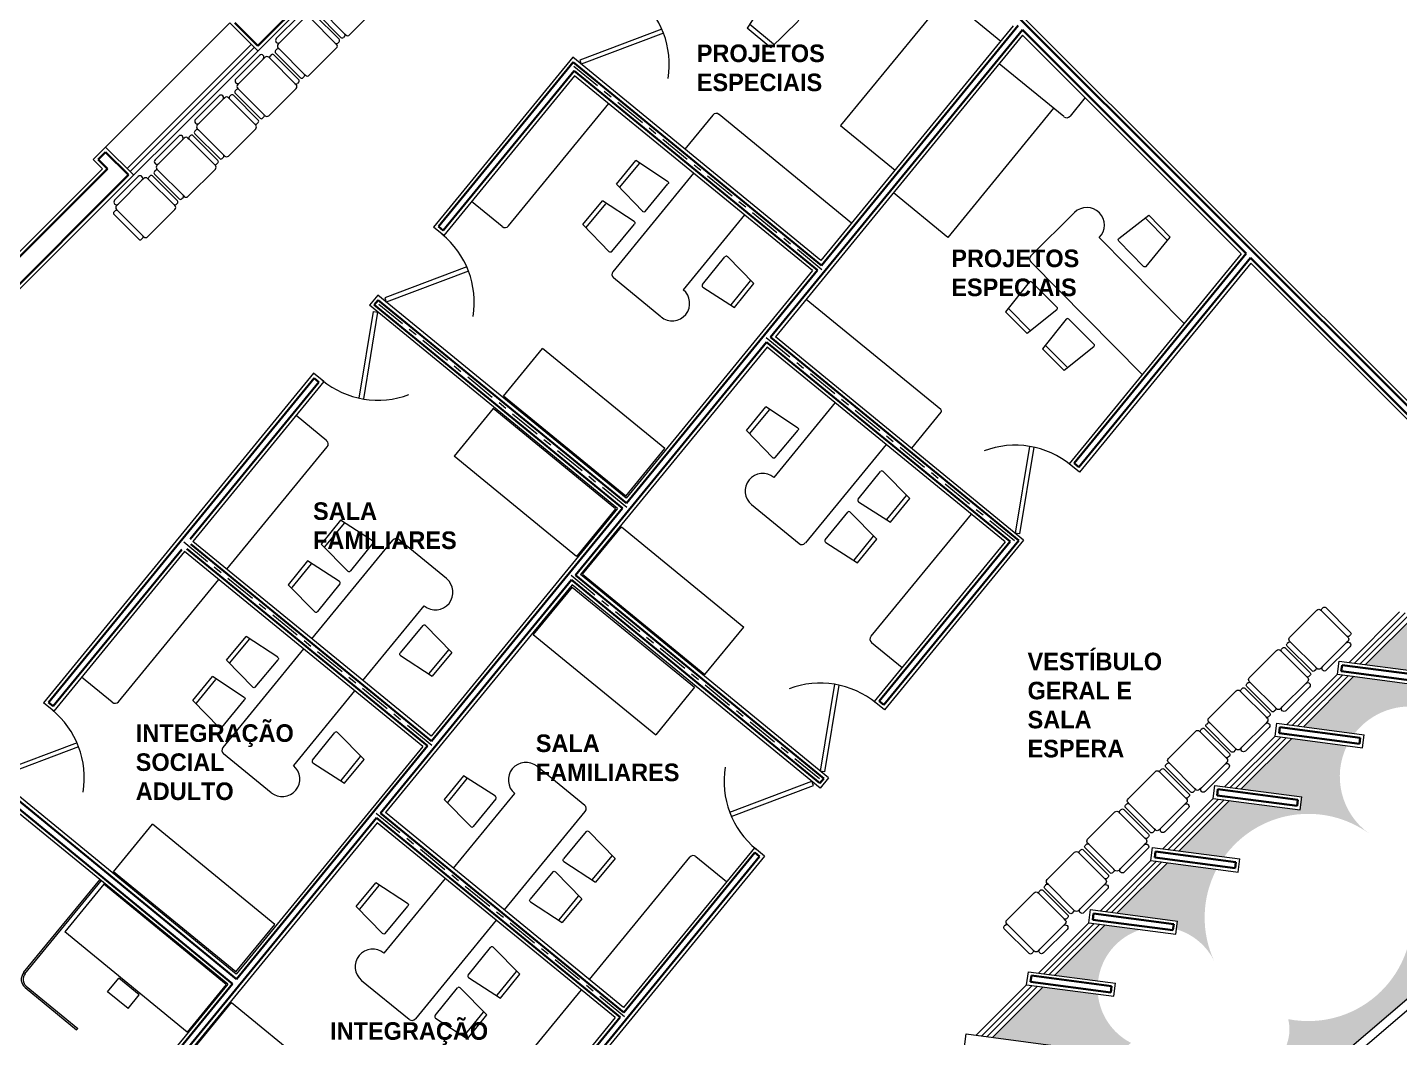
# Model space of a CAD drawing. Header units: millimetres. Extents: x 204 to 540, y 123 to 306.
# Drawn here: x 247.07 to 262.68, y 156.72 to 168.22 of the extents above; entities that cross this region are included whole.
import ezdxf

# ---------------------------------------------------------------- set-up
doc = ezdxf.new("R2010")
doc.units = ezdxf.units.MM
doc.header["$LTSCALE"] = 0.03
doc.linetypes.add('ACAD_ISO10W100', pattern=[18, 12, -3, 0, -3])
for name, color, linetype, lineweight in [('Banquetas', 253, 'Continuous', 0), ('butacas', 33, 'Continuous', 0), ('Ejes', 4, 'ACAD_ISO10W100', 5), ('lockers', 253, 'Continuous', 0), ('Muebles', 200, 'Continuous', 0), ('mueblesmadera', 42, 'Continuous', 0), ('Muro carga', 150, 'Continuous', 35), ('Muros', 254, 'Continuous', 0), ('Puertas', 22, 'Continuous', 0), ('sillonlobbie', 202, 'Continuous', 0), ('Ventanas', 121, 'Continuous', 0), ('Áreas verdes', 72, 'Continuous', 0)]:
    doc.layers.add(name, color=color, linetype=linetype, lineweight=lineweight)
doc.styles.get("Standard").update_dxf_attribs({"font": ''})
doc.styles.get('Standard').set_extended_font_data('Copperplate Gothic Bold', bold=True)

# ---------------------------------------------------------------- blocks, each defined once
blk = doc.blocks.new('A$C43936B37')
at = {"layer": 'butacas'}
for p, q in [((0, 0.11), (0, 0.51)), ((0.02, 0.53), (0.04, 0.53)), ((0.06, 0.51), (0.06, 0.53)), ((0.06, 0.11), (0.06, 0.51)), ((0.09, 0.56), (0.53, 0.56)), ((0.56, 0.51), (0.56, 0.53)), ((0.56, 0.51), (0.56, 0.11)), ((0.58, 0.53), (0.6, 0.53)), ((0.62, 0.51), (0.62, 0.11)), ((0.65, 0.11), (0.65, 0.51)), ((0.67, 0.53), (0.69, 0.53)), ((0.71, 0.51), (0.71, 0.53)), ((0.71, 0.11), (0.71, 0.51)), ((0.74, 0.56), (1.18, 0.56)), ((1.21, 0.51), (1.21, 0.53)), ((1.21, 0.51), (1.21, 0.11)), ((1.23, 0.53), (1.25, 0.53)), ((1.27, 0.51), (1.27, 0.11)), ((1.3, 0.11), (1.3, 0.51)), ((1.32, 0.53), (1.34, 0.53)), ((1.36, 0.51), (1.36, 0.53)), ((1.36, 0.11), (1.36, 0.51)), ((1.39, 0.56), (1.83, 0.56)), ((1.86, 0.51), (1.86, 0.53)), ((1.86, 0.51), (1.86, 0.11)), ((1.88, 0.53), (1.9, 0.53)), ((1.92, 0.51), (1.92, 0.11)), ((1.95, 0.11), (1.95, 0.51)), ((1.97, 0.53), (1.99, 0.53)), ((2.01, 0.51), (2.01, 0.53)), ((2.01, 0.11), (2.01, 0.51)), ((2.04, 0.56), (2.48, 0.56)), ((2.51, 0.51), (2.51, 0.53)), ((2.51, 0.51), (2.51, 0.11)), ((2.53, 0.53), (2.55, 0.53)), ((2.57, 0.51), (2.57, 0.11)), ((2.6, 0.11), (2.6, 0.51)), ((2.62, 0.53), (2.64, 0.53)), ((2.66, 0.51), (2.66, 0.53)), ((2.66, 0.11), (2.66, 0.51)), ((2.69, 0.56), (3.13, 0.56)), ((3.16, 0.51), (3.16, 0.53)), ((3.16, 0.51), (3.16, 0.11)), ((3.18, 0.53), (3.2, 0.53)), ((3.22, 0.51), (3.22, 0.11)), ((3.25, 0.11), (3.25, 0.51)), ((3.27, 0.53), (3.29, 0.53)), ((3.31, 0.51), (3.31, 0.53)), ((3.31, 0.11), (3.31, 0.51)), ((3.34, 0.56), (3.78, 0.56)), ((3.81, 0.51), (3.81, 0.53)), ((3.81, 0.51), (3.81, 0.11)), ((3.83, 0.53), (3.85, 0.53)), ((3.87, 0.51), (3.87, 0.11)), ((3.9, 0.11), (3.9, 0.51)), ((3.92, 0.53), (3.94, 0.53)), ((3.96, 0.51), (3.96, 0.53)), ((3.96, 0.11), (3.96, 0.51)), ((3.99, 0.56), (4.43, 0.56)), ((4.46, 0.51), (4.46, 0.53)), ((4.46, 0.51), (4.46, 0.11)), ((4.48, 0.53), (4.5, 0.53)), ((4.52, 0.51), (4.52, 0.11)), ((4.55, 0.11), (4.55, 0.51)), ((4.57, 0.53), (4.59, 0.53)), ((4.61, 0.51), (4.61, 0.53)), ((4.61, 0.11), (4.61, 0.51)), ((4.64, 0.56), (5.08, 0.56)), ((5.11, 0.51), (5.11, 0.53)), ((5.11, 0.51), (5.11, 0.11)), ((5.13, 0.53), (5.15, 0.53)), ((5.17, 0.51), (5.17, 0.11)), ((0.02, 0.09), (0.04, 0.09)), ((0.06, 0.09), (0.06, 0.11)), ((0.09, 0.06), (0.12, 0.06)), ((0.09, 0.03), (0.09, 0.03)), ((0.5, 0.06), (0.12, 0.06)), ((0.5, 0.06), (0.53, 0.06)), ((0.53, 0.03), (0.53, 0.03)), ((0.56, 0.09), (0.56, 0.11)), ((0.58, 0.09), (0.6, 0.09)), ((0.67, 0.09), (0.69, 0.09)), ((0.71, 0.09), (0.71, 0.11)), ((0.74, 0.06), (0.77, 0.06)), ((0.74, 0.03), (0.74, 0.03)), ((1.15, 0.06), (0.77, 0.06)), ((1.15, 0.06), (1.18, 0.06)), ((1.18, 0.03), (1.18, 0.03)), ((1.21, 0.09), (1.21, 0.11)), ((1.23, 0.09), (1.25, 0.09)), ((1.32, 0.09), (1.34, 0.09)), ((1.36, 0.09), (1.36, 0.11)), ((1.39, 0.06), (1.42, 0.06)), ((1.39, 0.03), (1.39, 0.03)), ((1.8, 0.06), (1.42, 0.06)), ((1.8, 0.06), (1.83, 0.06)), ((1.83, 0.03), (1.83, 0.03)), ((1.86, 0.09), (1.86, 0.11)), ((1.88, 0.09), (1.9, 0.09)), ((1.97, 0.09), (1.99, 0.09)), ((2.01, 0.09), (2.01, 0.11)), ((2.04, 0.06), (2.07, 0.06)), ((2.04, 0.03), (2.04, 0.03)), ((2.45, 0.06), (2.07, 0.06)), ((2.45, 0.06), (2.48, 0.06)), ((2.48, 0.03), (2.48, 0.03)), ((2.51, 0.09), (2.51, 0.11)), ((2.53, 0.09), (2.55, 0.09)), ((2.62, 0.09), (2.64, 0.09)), ((2.66, 0.09), (2.66, 0.11)), ((2.69, 0.06), (2.72, 0.06)), ((2.69, 0.03), (2.69, 0.03)), ((3.1, 0.06), (2.72, 0.06)), ((3.1, 0.06), (3.13, 0.06)), ((3.13, 0.03), (3.13, 0.03)), ((3.16, 0.09), (3.16, 0.11)), ((3.18, 0.09), (3.2, 0.09)), ((3.27, 0.09), (3.29, 0.09)), ((3.31, 0.09), (3.31, 0.11)), ((3.34, 0.06), (3.37, 0.06)), ((3.34, 0.03), (3.34, 0.03)), ((3.75, 0.06), (3.37, 0.06)), ((3.75, 0.06), (3.78, 0.06)), ((3.78, 0.03), (3.78, 0.03)), ((3.81, 0.09), (3.81, 0.11)), ((3.83, 0.09), (3.85, 0.09)), ((3.92, 0.09), (3.94, 0.09)), ((3.96, 0.09), (3.96, 0.11)), ((3.99, 0.06), (4.02, 0.06)), ((3.99, 0.03), (3.99, 0.03)), ((4.4, 0.06), (4.02, 0.06)), ((4.4, 0.06), (4.43, 0.06)), ((4.43, 0.03), (4.43, 0.03)), ((4.46, 0.09), (4.46, 0.11)), ((4.48, 0.09), (4.5, 0.09)), ((4.57, 0.09), (4.59, 0.09)), ((4.61, 0.09), (4.61, 0.11)), ((4.64, 0.06), (4.67, 0.06)), ((4.64, 0.03), (4.64, 0.03)), ((5.05, 0.06), (4.67, 0.06)), ((5.05, 0.06), (5.08, 0.06)), ((5.08, 0.03), (5.08, 0.03)), ((5.11, 0.09), (5.11, 0.11)), ((5.13, 0.09), (5.15, 0.09)), ((0.5, 0), (0.12, 0)), ((1.15, 0), (0.77, 0)), ((1.8, 0), (1.42, 0)), ((2.45, 0), (2.07, 0)), ((3.1, 0), (2.72, 0)), ((3.75, 0), (3.37, 0)), ((4.4, 0), (4.02, 0)), ((5.05, 0), (4.67, 0))]:
    blk.add_line(p, q, dxfattribs=at)
for centre, radius, start, end in [((0.02, 0.51), 0.02, 90, 180), ((0.04, 0.51), 0.02, 0, 90), ((0.09, 0.53), 0.03, 90, 180), ((0.53, 0.53), 0.03, 0, 90), ((0.58, 0.51), 0.02, 90, 180), ((0.6, 0.51), 0.02, 360, 90), ((0.67, 0.51), 0.02, 90, 180), ((0.69, 0.51), 0.02, 0, 90), ((0.74, 0.53), 0.03, 90, 180), ((1.18, 0.53), 0.03, 0, 90), ((1.23, 0.51), 0.02, 90, 180), ((1.25, 0.51), 0.02, 360, 90), ((1.32, 0.51), 0.02, 90, 180), ((1.34, 0.51), 0.02, 0, 90), ((1.39, 0.53), 0.03, 90, 180), ((1.83, 0.53), 0.03, 0, 90), ((1.88, 0.51), 0.02, 90, 180), ((1.9, 0.51), 0.02, 360, 90), ((1.97, 0.51), 0.02, 90, 180), ((1.99, 0.51), 0.02, 0, 90), ((2.04, 0.53), 0.03, 90, 180), ((2.48, 0.53), 0.03, 0, 90), ((2.53, 0.51), 0.02, 90, 180), ((2.55, 0.51), 0.02, 360, 90), ((2.62, 0.51), 0.02, 90, 180), ((2.64, 0.51), 0.02, 0, 90), ((2.69, 0.53), 0.03, 90, 180), ((3.13, 0.53), 0.03, 0, 90), ((3.18, 0.51), 0.02, 90, 180), ((3.2, 0.51), 0.02, 360, 90), ((3.27, 0.51), 0.02, 90, 180), ((3.29, 0.51), 0.02, 0, 90), ((3.34, 0.53), 0.03, 90, 180), ((3.78, 0.53), 0.03, 0, 90), ((3.83, 0.51), 0.02, 90, 180), ((3.85, 0.51), 0.02, 360, 90), ((3.92, 0.51), 0.02, 90, 180), ((3.94, 0.51), 0.02, 0, 90), ((3.99, 0.53), 0.03, 90, 180), ((4.43, 0.53), 0.03, 0, 90), ((4.48, 0.51), 0.02, 90, 180), ((4.5, 0.51), 0.02, 360, 90), ((4.57, 0.51), 0.02, 90, 180), ((4.59, 0.51), 0.02, 0, 90), ((4.64, 0.53), 0.03, 90, 180), ((5.08, 0.53), 0.03, 0, 90), ((5.13, 0.51), 0.02, 90, 180), ((5.15, 0.51), 0.02, 360, 90), ((0.02, 0.11), 0.02, 180, 270), ((0.04, 0.11), 0.02, 270, 0), ((0.09, 0.09), 0.03, 180, 270), ((0.12, 0.03), 0.03, 90, 180), ((0.12, 0.03), 0.03, 180, 270), ((0.5, 0.03), 0.03, 360, 90), ((0.5, 0.03), 0.03, 270, 0), ((0.53, 0.09), 0.03, 270, 0), ((0.58, 0.11), 0.02, 180, 270), ((0.6, 0.11), 0.02, 270, 360), ((0.67, 0.11), 0.02, 180, 270), ((0.69, 0.11), 0.02, 270, 0), ((0.74, 0.09), 0.03, 180, 270), ((0.77, 0.03), 0.03, 90, 180), ((0.77, 0.03), 0.03, 180, 270), ((1.15, 0.03), 0.03, 360, 90), ((1.15, 0.03), 0.03, 270, 0), ((1.18, 0.09), 0.03, 270, 0), ((1.23, 0.11), 0.02, 180, 270), ((1.25, 0.11), 0.02, 270, 360), ((1.32, 0.11), 0.02, 180, 270), ((1.34, 0.11), 0.02, 270, 0), ((1.39, 0.09), 0.03, 180, 270), ((1.42, 0.03), 0.03, 90, 180), ((1.42, 0.03), 0.03, 180, 270), ((1.8, 0.03), 0.03, 360, 90), ((1.8, 0.03), 0.03, 270, 0), ((1.83, 0.09), 0.03, 270, 0), ((1.88, 0.11), 0.02, 180, 270), ((1.9, 0.11), 0.02, 270, 360), ((1.97, 0.11), 0.02, 180, 270), ((1.99, 0.11), 0.02, 270, 0), ((2.04, 0.09), 0.03, 180, 270), ((2.07, 0.03), 0.03, 90, 180), ((2.07, 0.03), 0.03, 180, 270), ((2.45, 0.03), 0.03, 360, 90), ((2.45, 0.03), 0.03, 270, 0), ((2.48, 0.09), 0.03, 270, 0), ((2.53, 0.11), 0.02, 180, 270), ((2.55, 0.11), 0.02, 270, 360), ((2.62, 0.11), 0.02, 180, 270), ((2.64, 0.11), 0.02, 270, 0), ((2.69, 0.09), 0.03, 180, 270), ((2.72, 0.03), 0.03, 90, 180), ((2.72, 0.03), 0.03, 180, 270), ((3.1, 0.03), 0.03, 360, 90), ((3.1, 0.03), 0.03, 270, 0), ((3.13, 0.09), 0.03, 270, 0), ((3.18, 0.11), 0.02, 180, 270), ((3.2, 0.11), 0.02, 270, 360), ((3.27, 0.11), 0.02, 180, 270), ((3.29, 0.11), 0.02, 270, 0), ((3.34, 0.09), 0.03, 180, 270), ((3.37, 0.03), 0.03, 90, 180), ((3.37, 0.03), 0.03, 180, 270), ((3.75, 0.03), 0.03, 360, 90), ((3.75, 0.03), 0.03, 270, 0), ((3.78, 0.09), 0.03, 270, 0), ((3.83, 0.11), 0.02, 180, 270), ((3.85, 0.11), 0.02, 270, 360), ((3.92, 0.11), 0.02, 180, 270), ((3.94, 0.11), 0.02, 270, 0), ((3.99, 0.09), 0.03, 180, 270), ((4.02, 0.03), 0.03, 90, 180), ((4.02, 0.03), 0.03, 180, 270), ((4.4, 0.03), 0.03, 360, 90), ((4.4, 0.03), 0.03, 270, 0), ((4.43, 0.09), 0.03, 270, 0), ((4.48, 0.11), 0.02, 180, 270), ((4.5, 0.11), 0.02, 270, 360), ((4.57, 0.11), 0.02, 180, 270), ((4.59, 0.11), 0.02, 270, 0), ((4.64, 0.09), 0.03, 180, 270), ((4.67, 0.03), 0.03, 90, 180), ((4.67, 0.03), 0.03, 180, 270), ((5.05, 0.03), 0.03, 360, 90), ((5.05, 0.03), 0.03, 270, 0), ((5.08, 0.09), 0.03, 270, 0), ((5.13, 0.11), 0.02, 180, 270), ((5.15, 0.11), 0.02, 270, 360)]:
    blk.add_arc(centre, radius, start, end, dxfattribs=at)
blk = doc.blocks.new('A$C26E91166')
at = {"layer": 'Muebles', "ltscale": 0.05}
for p, q in [((1.415, 0.718), (1.26, 0.845)), ((1.224, 0.486), (1.07, 0.613))]:
    blk.add_line(p, q, dxfattribs=at)
at = {"layer": 'sillonlobbie'}
for p, q in [((1.141, 1.836), (0, 0.444)), ((1.141, 1.836), (1.683, 1.392)), ((1.683, 1.392), (0.541, 0)), ((1.26, 0.845), (1.07, 0.613)), ((1.415, 0.718), (1.224, 0.486)), ((0, 0.444), (0.541, 0))]:
    blk.add_line(p, q, dxfattribs=at)
blk = doc.blocks.new('A$C1767791E')
at = {"layer": 'lockers', "ltscale": 0.05}
for p, q in [((0.28, 1.708), (0.267, 1.693)), ((0.854, 1.211), (0.267, 1.693)), ((0.866, 1.227), (0.28, 1.708)), ((0.868, 1.071), (0, 0.013)), ((0.883, 1.058), (0.015, 0))]:
    blk.add_line(p, q, dxfattribs=at)
for radius in [0.1, 0.12]:
    blk.add_arc((0.79, 1.134), radius, 320.6422, 50.6422, dxfattribs=at)
blk = doc.blocks.new('A$C41484384')
for p, q in [((0.428, 0.445), (0, 0.398)), ((0, 0.398), (0, 0.048)), ((0.05, 0.398), (0.05, 0.048)), ((0.45, 0.425), (0.45, 0.02)), ((0.428, 0), (0, 0.048))]:
    blk.add_line(p, q)
for centre, start, end in [((0.43, 0.425), 360, 96.3402), ((0.43, 0.02), 263.6598, 360)]:
    blk.add_arc(centre, 0.02, start, end)

msp = doc.modelspace()

# ---------------------------------------------------------------- hatches: boundary and pattern name
at = {"layer": 'Áreas verdes', "ltscale": 0.05}
h = msp.add_hatch(dxfattribs=at)
h.set_pattern_fill('AR-CONC,_O', color=256, scale=0.002)
h.set_pattern_definition([(50, (0.99555, -2.28306), (0.36436934, -0.03187817), [0.0381, -0.4191]), (355, (0.99555, -2.28306), (-0.07048565, 0.3821133), [0.03048, -0.33528]), (100.451, (1.0259, -2.2857), (0.293885, 0.35023338), [0.03238, -0.35618]), (46.1842, (0.99555, -2.18146), (0.5421581, -0.08408466), [0.05715, -0.62865]), (96.6356, (1.0407, -2.18847), (0.4748085, 0.4948511), [0.04857, -0.53427]), (351.184, (0.99555, -2.18146), (0.4748092, 0.4948502), [0.04572, -0.50292]), (21, (1.04635, -2.20686), (0.30322976, -0.20453104), [0.0381, -0.4191]), (326, (1.04635, -2.20686), (0.12360406, 0.36837593), [0.03048, -0.33528]), (71.4514, (1.0716, -2.2239), (0.426833, 0.1638457), [0.03238, -0.35618]), (37.5, (0.99555, -2.28306), (0.006177207, 0.16911008), [0, -0.331216, 0, -0.34036, 0, -0.33655]), (7.5, (0.99555, -2.28306), (0.13363933, 0.20036115), [0, -0.194056, 0, -0.323596, 0, -0.12827]), (327.5, (0.88226, -2.28306), (0.27118119, -0.01145749), [0, -0.127, 0, -0.39624, 0, -0.52578]), (317.5, (0.83146, -2.28306), (0.29625836, 0.05085298), [0, -0.1651, 0, -0.263144, 0, -0.37338])])
h.paths.add_polyline_path([(263.668, 161.433), (262.864, 161.539), (262.29, 160.965), (262.98, 160.874), (262.961, 160.725), (262.157, 160.832), (261.583, 160.258), (262.165, 160.181, -1.135022), (263.282, 159.06, -1.407221), (262.816, 158.157, -0.490684), (261.41, 156.93, -0.488898), (260.922, 156.316, -0.317696), (260.687, 155.387), (265.394, 159.415)])
h.paths.add_polyline_path([(262.078, 160.042), (261.45, 160.125), (260.876, 159.551), (261.566, 159.46), (261.547, 159.311), (260.743, 159.418), (260.169, 158.844), (260.681, 158.776, -0.414343), (262.328, 159.044, -0.365218)])
h.paths.add_polyline_path([(260.595, 158.636), (260.035, 158.71), (259.462, 158.137), (260.152, 158.046), (260.14, 157.952, -0.213214), (260.573, 157.581, -0.236107)])
h.paths.add_polyline_path([(259.735, 157.95), (259.328, 158.003), (258.755, 157.43), (259.247, 157.365, -0.296076)])
h.paths.add_polyline_path([(259.245, 157.214), (258.621, 157.296), (258.048, 156.723), (258.738, 156.631), (258.718, 156.483), (259.373, 155.718, -0.324111), (259.621, 156.66, -0.254505)])
h.paths.add_polyline_path([(260.687, 155.387, -0.318282), (259.731, 155.299), (260.092, 154.877)])
h.paths.add_polyline_path([(259.18, 156.805), (260.644, 156.805), (260.644, 156.514), (259.18, 156.514)], flags=9)

# ---------------------------------------------------------------- linework, layer by layer
at = {"layer": 'Banquetas'}
for p, q in [((249.385, 145.713), (267.959, 161.61)), ((249.45, 145.637), (267.91, 161.437))]:
    msp.add_line(p, q, dxfattribs=at)
at = {"layer": 'Ejes'}
for p, q in [((256.105, 165.46), (253.282, 167.773)), ((253.887, 162.752), (251.064, 165.065)), ((258.295, 162.373), (255.471, 164.686)), ((251.669, 160.045), (248.846, 162.358)), ((256.077, 159.665), (253.253, 161.978)), ((253.859, 156.958), (251.035, 159.271))]:
    msp.add_line(p, q, dxfattribs=at)
at = {"layer": 'Muebles'}
for p, q in [((257.522, 168.569), (256.318, 167.1)), ((258.741, 167.297), (257.537, 165.827)), ((256.318, 167.1), (256.937, 166.593)), ((257.537, 165.827), (256.918, 166.334))]:
    msp.add_line(p, q, dxfattribs=at)
at = {"layer": 'mueblesmadera'}
for p, q in [((257.406, 168.664), (258.141, 168.062)), ((258.857, 167.202), (258.123, 167.804)), ((253.679, 167.35), (252.538, 165.958)), ((259.1, 167.419), (258.928, 167.209)), ((254.864, 167.219), (254.548, 166.833)), ((256.443, 165.991), (254.935, 167.226)), ((254.646, 166.558), (253.727, 165.436)), ((252.468, 165.951), (252.12, 166.236)), ((255.226, 166.083), (254.529, 165.232)), ((258.98, 166.111), (258.482, 165.618)), ((260.227, 164.849), (259.261, 165.826)), ((259.749, 164.266), (258.481, 165.548)), ((254.275, 164.922), (253.734, 165.366)), ((257.457, 163.867), (255.926, 165.122)), ((256.255, 163.947), (255.558, 163.096)), ((250.472, 163.514), (250.124, 163.799)), ((257.46, 163.839), (257.124, 163.429)), ((249.338, 162.051), (250.479, 163.444)), ((256.836, 163.471), (255.917, 162.35)), ((255.305, 162.786), (255.846, 162.343)), ((257.803, 162.679), (256.662, 161.287)), ((250.305, 161.259), (251.224, 162.381)), ((251.836, 161.944), (251.294, 162.388)), ((249.243, 161.935), (248.102, 160.543)), ((250.885, 160.784), (251.582, 161.635)), ((250.21, 161.143), (249.291, 160.021)), ((256.669, 161.216), (257.017, 160.931)), ((248.032, 160.536), (247.684, 160.821)), ((250.79, 160.668), (250.093, 159.817)), ((249.839, 159.507), (249.298, 159.951)), ((252.865, 159.808), (253.407, 159.365)), ((251.915, 158.648), (252.612, 159.499)), ((252.495, 158.173), (253.414, 159.294)), ((253.462, 157.38), (254.602, 158.773)), ((254.673, 158.78), (255.021, 158.495)), ((251.819, 158.532), (251.122, 157.681)), ((252.4, 158.056), (251.481, 156.935)), ((250.869, 157.371), (251.41, 156.928)), ((253.367, 157.264), (252.226, 155.872))]:
    msp.add_line(p, q, dxfattribs=at)
for centre, radius, start, end in [((254.903, 167.188), 0.05, 50.6748, 140.6748), ((258.889, 167.24), 0.05, 230.6748, 320.6748), ((259.12, 165.968), 0.2, 314.6748, 134.6748), ((252.5, 165.989), 0.05, 230.6748, 320.6748), ((258.517, 165.583), 0.05, 134.6748, 224.6748), ((253.766, 165.405), 0.05, 140.6748, 230.6748), ((254.402, 165.077), 0.2, 230.6748, 50.6748), ((257.445, 163.852), 0.02, 320.6748, 50.6748), ((250.44, 163.475), 0.05, 320.6748, 50.6748), ((255.432, 162.941), 0.2, 50.6748, 230.6748), ((251.262, 162.349), 0.05, 50.6748, 140.6748), ((255.878, 162.381), 0.05, 230.6748, 320.6748), ((251.709, 161.789), 0.2, 230.6748, 50.6748), ((256.701, 161.255), 0.05, 140.6748, 230.6748), ((248.064, 160.575), 0.05, 230.6748, 320.6748), ((249.33, 159.99), 0.05, 140.6748, 230.6748), ((252.738, 159.653), 0.2, 50.6748, 230.6748), ((249.966, 159.662), 0.2, 230.6748, 50.6748), ((253.375, 159.326), 0.05, 320.6748, 50.6748), ((254.641, 158.741), 0.05, 50.6748, 140.6748), ((250.996, 157.526), 0.2, 50.6748, 230.6748), ((251.442, 156.966), 0.05, 230.6748, 320.6748)]:
    msp.add_arc(centre, radius, start, end, dxfattribs=at)
at = {"layer": 'Muro carga'}
for p, q in [((254.022, 172.652), (263.971, 162.703)), ((249.69, 168.008), (252.037, 170.356)), ((249.428, 168.27), (249.69, 168.008)), ((258.386, 168.189), (255.521, 164.691)), ((258.337, 168.239), (256.1, 165.509)), ((258.386, 168.189), (260.93, 165.645)), ((253.277, 167.822), (251.743, 165.95)), ((256.1, 165.509), (253.277, 167.822)), ((253.287, 167.723), (251.797, 165.905)), ((256.056, 165.455), (253.287, 167.723)), ((247.873, 166.714), (247.957, 166.799)), ((247.873, 166.714), (247.979, 166.608)), ((247.957, 166.799), (248.219, 166.538)), ((245.801, 164.43), (247.979, 166.608)), ((245.872, 164.19), (248.219, 166.538)), ((251.797, 165.905), (251.743, 165.95)), ((260.93, 165.645), (258.974, 163.258)), ((256.056, 165.455), (253.882, 162.801)), ((260.98, 165.595), (259.029, 163.213)), ((260.98, 165.595), (263.872, 162.703)), ((251.059, 165.114), (251.014, 165.06)), ((253.838, 162.747), (251.014, 165.06)), ((253.882, 162.801), (251.059, 165.114)), ((258.344, 162.378), (255.521, 164.691)), ((255.476, 164.637), (253.303, 161.983)), ((258.246, 162.368), (255.476, 164.637)), ((250.33, 164.225), (247.307, 160.535)), ((250.384, 164.18), (250.33, 164.225)), ((250.384, 164.18), (248.92, 162.394)), ((259.029, 163.213), (258.974, 163.258)), ((253.838, 162.747), (251.664, 160.094)), ((251.664, 160.094), (248.926, 162.337)), ((258.246, 162.368), (256.756, 160.55)), ((258.344, 162.378), (256.811, 160.506)), ((248.825, 162.277), (247.361, 160.491)), ((251.62, 160.04), (248.881, 162.283)), ((253.258, 161.929), (251.085, 159.276)), ((256.082, 159.616), (253.258, 161.929)), ((256.126, 159.67), (253.303, 161.983)), ((262.014, 160.891), (262.023, 160.96)), ((262.023, 160.96), (262.936, 160.84)), ((262.014, 160.891), (262.926, 160.77)), ((247.361, 160.491), (247.307, 160.535)), ((256.811, 160.506), (256.756, 160.55)), ((261.307, 160.184), (261.316, 160.253)), ((261.307, 160.184), (262.219, 160.063)), ((261.316, 160.253), (262.228, 160.133)), ((251.62, 160.04), (249.446, 157.386)), ((262.219, 160.063), (262.228, 160.133)), ((249.446, 157.386), (246.623, 159.699)), ((249.402, 157.332), (246.578, 159.645)), ((256.126, 159.67), (256.082, 159.616)), ((260.6, 159.477), (260.609, 159.546)), ((260.609, 159.546), (261.521, 159.425)), ((260.6, 159.477), (261.512, 159.356)), ((261.512, 159.356), (261.521, 159.425)), ((251.04, 159.222), (248.867, 156.568)), ((253.81, 156.953), (251.04, 159.222)), ((253.854, 157.007), (251.085, 159.276)), ((255.397, 158.781), (252.375, 155.091)), ((255.343, 158.825), (253.854, 157.007)), ((255.397, 158.781), (255.343, 158.825)), ((259.893, 158.77), (259.902, 158.839)), ((259.893, 158.77), (260.805, 158.649)), ((259.902, 158.839), (260.814, 158.718)), ((260.805, 158.649), (260.814, 158.718)), ((259.186, 158.062), (259.195, 158.132)), ((259.195, 158.132), (260.107, 158.011)), ((259.186, 158.062), (260.098, 157.942)), ((260.098, 157.942), (260.107, 158.011)), ((258.479, 157.355), (258.488, 157.425)), ((258.479, 157.355), (259.391, 157.235)), ((258.488, 157.425), (259.4, 157.304)), ((249.402, 157.332), (245.554, 152.636)), ((259.391, 157.235), (259.4, 157.304)), ((253.81, 156.953), (252.32, 155.135))]:
    msp.add_line(p, q, dxfattribs=at)
at = {"layer": 'Muros'}
for p, q in [((254.022, 172.709), (264.028, 162.703)), ((239.865, 158.127), (254.128, 172.39)), ((247.957, 166.856), (249.372, 168.27)), ((249.372, 168.27), (249.69, 167.952)), ((258.389, 168.129), (255.577, 164.696)), ((258.283, 168.236), (256.095, 165.565)), ((258.389, 168.129), (260.876, 165.642)), ((253.271, 167.878), (251.687, 165.944)), ((256.095, 165.565), (253.271, 167.878)), ((253.292, 167.667), (251.803, 165.849)), ((256, 165.449), (253.292, 167.667)), ((247.816, 166.714), (247.957, 166.856)), ((247.957, 166.856), (248.276, 166.538)), ((247.816, 166.714), (247.922, 166.608)), ((245.801, 164.487), (247.922, 166.608)), ((251.803, 165.849), (251.687, 165.944)), ((260.876, 165.642), (258.918, 163.252)), ((260.983, 165.536), (259.034, 163.157)), ((260.983, 165.536), (263.816, 162.703)), ((256, 165.449), (253.877, 162.858)), ((251.053, 165.171), (250.958, 165.055)), ((253.877, 162.858), (251.053, 165.171)), ((253.782, 162.742), (250.958, 165.055)), ((258.4, 162.383), (255.577, 164.696)), ((255.482, 164.58), (253.359, 161.989)), ((258.189, 162.362), (255.482, 164.58)), ((250.324, 164.281), (247.251, 160.529)), ((250.44, 164.186), (250.324, 164.281)), ((250.44, 164.186), (248.951, 162.368)), ((259.034, 163.157), (258.918, 163.252)), ((253.782, 162.742), (251.659, 160.15)), ((251.659, 160.15), (248.951, 162.368)), ((258.189, 162.362), (256.7, 160.545)), ((258.4, 162.383), (256.816, 160.449)), ((248.856, 162.252), (247.367, 160.434)), ((251.564, 160.034), (248.856, 162.252)), ((253.264, 161.873), (251.141, 159.282)), ((256.087, 159.56), (253.264, 161.873)), ((256.182, 159.676), (253.359, 161.989)), ((262.677, 161.564), (262.103, 160.99)), ((262.864, 161.539), (262.29, 160.965)), ((261.969, 160.856), (261.989, 161.005)), ((261.989, 161.005), (262.98, 160.874)), ((261.969, 160.856), (261.396, 160.283)), ((262.157, 160.832), (261.583, 160.258)), ((261.969, 160.856), (262.961, 160.725)), ((247.367, 160.434), (247.251, 160.529)), ((256.816, 160.449), (256.7, 160.545)), ((261.262, 160.149), (260.689, 159.576)), ((261.262, 160.149), (261.282, 160.298)), ((261.262, 160.149), (262.254, 160.018)), ((261.282, 160.298), (262.273, 160.167)), ((262.254, 160.018), (262.273, 160.167)), ((251.564, 160.034), (249.441, 157.443)), ((261.45, 160.125), (260.876, 159.551)), ((249.441, 157.443), (246.617, 159.756)), ((256.182, 159.676), (256.087, 159.56)), ((249.346, 157.327), (246.522, 159.64)), ((260.555, 159.442), (260.575, 159.591)), ((260.575, 159.591), (261.566, 159.46)), ((260.555, 159.442), (259.982, 158.869)), ((260.743, 159.418), (260.169, 158.844)), ((260.555, 159.442), (261.547, 159.311)), ((261.547, 159.311), (261.566, 159.46)), ((253.848, 157.063), (251.141, 159.282)), ((251.046, 159.165), (248.923, 156.574)), ((253.753, 156.947), (251.046, 159.165)), ((255.454, 158.786), (252.38, 155.035)), ((255.338, 158.881), (253.848, 157.063)), ((255.454, 158.786), (255.338, 158.881)), ((259.848, 158.735), (259.868, 158.884)), ((259.868, 158.884), (260.859, 158.753)), ((260.839, 158.604), (260.859, 158.753)), ((259.848, 158.735), (259.275, 158.162)), ((260.035, 158.71), (259.462, 158.137)), ((259.848, 158.735), (260.839, 158.604)), ((259.141, 158.028), (259.161, 158.177)), ((259.161, 158.177), (260.152, 158.046)), ((259.141, 158.028), (258.568, 157.455)), ((259.328, 158.003), (258.755, 157.43)), ((259.141, 158.028), (260.132, 157.897)), ((260.132, 157.897), (260.152, 158.046)), ((258.434, 157.321), (258.454, 157.47)), ((258.454, 157.47), (259.445, 157.339)), ((259.425, 157.19), (259.445, 157.339)), ((249.346, 157.327), (245.554, 152.698)), ((258.434, 157.321), (257.86, 156.747)), ((258.621, 157.296), (258.048, 156.723)), ((258.434, 157.321), (259.425, 157.19)), ((253.753, 156.947), (252.264, 155.13)), ((257.727, 156.614), (257.746, 156.763)), ((257.746, 156.763), (258.738, 156.631))]:
    msp.add_line(p, q, dxfattribs=at)
at = {"layer": 'Puertas'}
for p, q in [((254.286, 168.199), (253.35, 167.846)), ((254.303, 168.152), (253.368, 167.799)), ((253.35, 167.846), (253.368, 167.799)), ((252.068, 165.491), (251.132, 165.138)), ((252.085, 165.445), (251.15, 165.091)), ((251.132, 165.138), (251.15, 165.091)), ((250.843, 163.997), (251.005, 164.984)), ((251.005, 164.984), (251.055, 164.975)), ((250.893, 163.989), (251.055, 164.975)), ((258.466, 163.449), (258.305, 162.462)), ((258.515, 163.441), (258.354, 162.454)), ((258.354, 162.454), (258.305, 162.462)), ((256.247, 160.741), (256.087, 159.754)), ((256.297, 160.733), (256.136, 159.746)), ((247.632, 160.076), (246.696, 159.723)), ((247.649, 160.03), (246.714, 159.677)), ((256.136, 159.746), (256.087, 159.754)), ((255.057, 159.284), (255.992, 159.638)), ((255.075, 159.237), (256.01, 159.591)), ((256.01, 159.591), (255.992, 159.638))]:
    msp.add_line(p, q, dxfattribs=at)
for centre, start, end in [((253.368, 167.799), 350.6748, 50.6748), ((251.15, 165.091), 350.6748, 50.6748), ((251.055, 164.975), 230.6748, 290.6748), ((258.305, 162.462), 50.6748, 110.7604), ((256.087, 159.754), 50.5891, 110.7604), ((246.714, 159.677), 350.6748, 50.6748), ((255.992, 159.638), 170.7604, 230.7604)]:
    msp.add_arc(centre, 1, start, end, dxfattribs=at)
at = {"layer": 'sillonlobbie'}
for p, q in [((252.483, 164.022), (252.926, 164.564)), ((254.319, 163.424), (252.926, 164.564)), ((253.876, 162.882), (252.483, 164.022)), ((252.365, 163.879), (251.921, 163.338)), ((253.757, 162.738), (252.365, 163.879)), ((253.876, 162.882), (254.319, 163.424)), ((253.313, 162.196), (251.921, 163.338)), ((253.757, 162.738), (253.313, 162.196)), ((253.384, 161.993), (253.827, 162.534)), ((253.827, 162.534), (255.219, 161.393)), ((253.384, 161.993), (254.775, 160.852)), ((253.265, 161.848), (252.822, 161.306)), ((253.265, 161.848), (254.658, 160.708)), ((254.775, 160.852), (255.219, 161.393)), ((252.822, 161.306), (254.215, 160.166)), ((254.658, 160.708), (254.215, 160.166)), ((248.047, 158.607), (248.49, 159.149)), ((249.883, 158.009), (248.49, 159.149)), ((249.44, 157.468), (248.047, 158.607)), ((249.44, 157.468), (249.883, 158.009)), ((248.947, 156.578), (249.391, 157.119)), ((249.391, 157.119), (250.783, 155.978))]:
    msp.add_line(p, q, dxfattribs=at)
at = {"layer": 'Ventanas'}
for p, q in [((249.616, 168.026), (248.201, 166.612)), ((249.651, 167.991), (248.237, 166.576)), ((262.739, 161.555), (262.165, 160.982)), ((262.801, 161.547), (262.228, 160.974)), ((262.032, 160.848), (261.458, 160.275)), ((262.094, 160.84), (261.521, 160.267)), ((261.325, 160.141), (260.751, 159.568)), ((261.387, 160.133), (260.814, 159.559)), ((260.618, 159.434), (260.044, 158.861)), ((260.68, 159.426), (260.107, 158.852)), ((259.911, 158.727), (259.337, 158.153)), ((259.973, 158.719), (259.4, 158.145)), ((259.203, 158.02), (258.63, 157.446)), ((259.266, 158.012), (258.692, 157.438)), ((258.496, 157.313), (257.923, 156.739)), ((258.559, 157.304), (257.985, 156.731))]:
    msp.add_line(p, q, dxfattribs=at)

# ---------------------------------------------------------------- block references
at = {"layer": 'butacas', "ltscale": 0.05, "rotation": 225}
msp.add_blockref('A$C43936B37', (251.631, 169.822), dxfattribs=at)
at = {"layer": 'butacas', "ltscale": 0.05, "xscale": -1, "rotation": 44.99999999999936}
msp.add_blockref('A$C43936B37', (262.197, 161.254), dxfattribs=at)
at = {"layer": 'Muebles', "ltscale": 0.05, "xscale": -1}
for p, rotation in [((255.217, 168.241), 230.3495195492507), ((254.021, 166.738), 140.349519549246), ((253.641, 166.28), 140.349519549246), ((260.101, 165.797), 44.3495195492283), ((255.5, 163.935), 140.3495195492283), ((251.641, 160.796), 320.3495195492362), ((249.585, 161.323), 140.349519549246), ((249.205, 160.865), 140.349519549246), ((253.499, 158.451), 320.349519549252), ((253.119, 157.992), 320.349519549252), ((251.063, 158.52), 140.349519549228)]:
    msp.add_blockref('A$C41484384', p, dxfattribs=dict(at, rotation=rotation))
at = {"layer": 'Muebles', "ltscale": 0.05}
for name, p, rotation in [('A$C41484384', (255.363, 165.339), 141.0000000000001), ('A$C41484384', (258.475, 164.7), 44.99999999998247), ('A$C41484384', (258.896, 164.279), 44.99999999998247), ('A$C41484384', (257.135, 162.894), 140.9999999999825), ('A$C41484384', (250.38, 162.299), 320.9999999999914), ('A$C41484384', (256.761, 162.432), 140.9999999999825), ('A$C41484384', (250.005, 161.836), 320.9999999999914), ('A$C41484384', (250.927, 159.924), 141.0000000000001), ('A$C41484384', (251.778, 159.391), 321.0000000000061), ('A$C26E91166', (247.494, 158.466), 270), ('A$C41484384', (252.699, 157.479), 140.9999999999821), ('A$C41484384', (252.324, 157.017), 140.9999999999821)]:
    msp.add_blockref(name, p, dxfattribs=dict(at, rotation=rotation))
at = {"layer": 'sillonlobbie', "ltscale": 0.05, "rotation": 180}
msp.add_blockref('A$C1767791E', (247.908, 158.517), dxfattribs=at)

# ---------------------------------------------------------------- texts
for s, p in [('PROJETOS', (254.682, 167.823)), ('ESPECIAIS', (254.682, 167.492)), ('PROJETOS', (257.577, 165.489)), ('ESPECIAIS', (257.577, 165.159)), ('SALA', (250.317, 162.612)), ('FAMILIARES', (250.317, 162.281)), ('VESTÍBULO', (258.445, 160.901)), ('GERAL E', (258.445, 160.57)), ('INTEGRAÇÃO', (248.3, 160.086)), ('SALA', (258.445, 160.24)), ('SALA', (252.851, 159.97)), ('ESPERA', (258.445, 159.909)), ('SOCIAL', (248.3, 159.755)), ('FAMILIARES', (252.851, 159.639)), ('ADULTO', (248.3, 159.424)), ('INTEGRAÇÃO', (250.511, 156.695))]:
    msp.add_text(s, height=0.2).set_placement(p)

doc.saveas('drawing.dxf')
